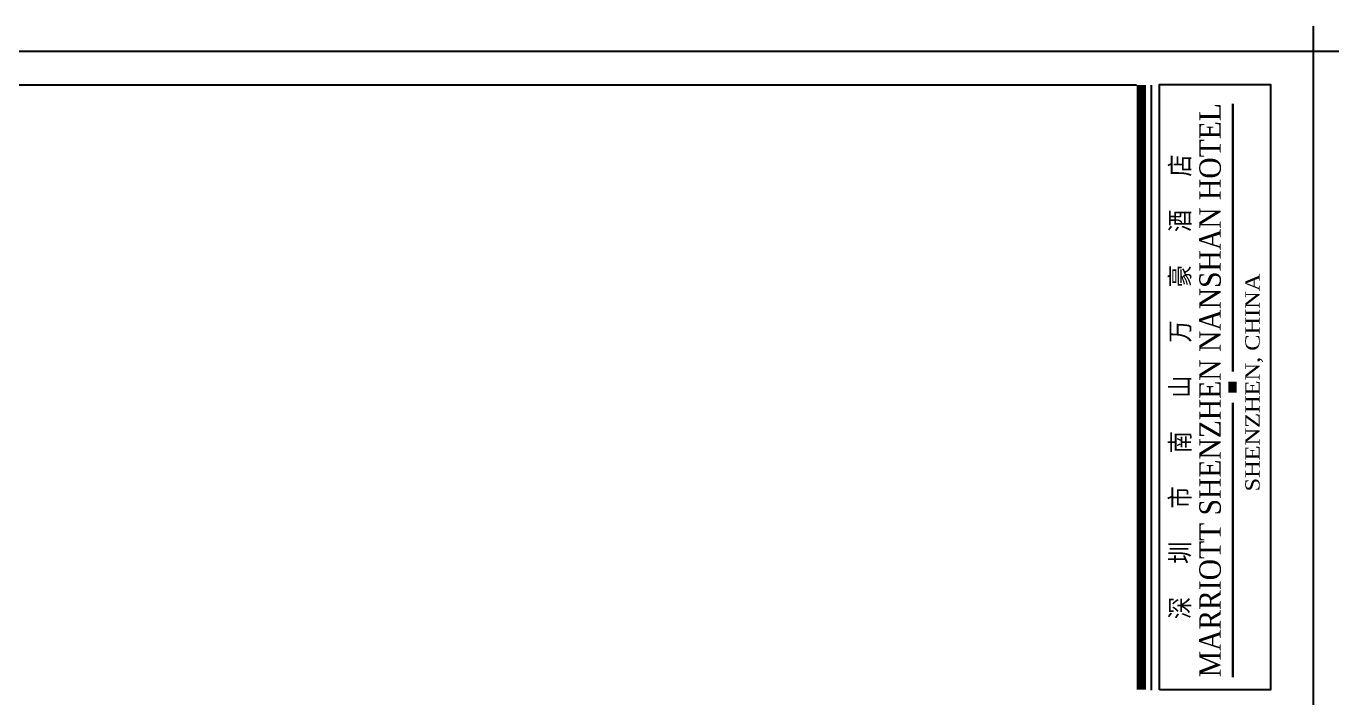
# Model space of a CAD drawing. Header units: millimetres. Extents: x 14385 to 129787, y 107826 to 186798.
# Drawn here: x 87145.8 to 87420.2, y 139129.1 to 139269.5 of the extents above; entities that cross this region are included whole.
import ezdxf
from ezdxf.enums import TextEntityAlignment as Align

# ---------------------------------------------------------------- set-up
doc = ezdxf.new("R2010")
doc.units = ezdxf.units.MM
doc.header["$LTSCALE"] = 1000
doc.layers.add('TK', color=1, linetype='Continuous')
doc.styles.add('SHT-TEXT3', font='times.ttf', dxfattribs={"width": 0.9, "height": 0.4375})
doc.styles.add('TIFF2', font='times.ttf', dxfattribs={"width": 1.12})
doc.styles.add('黑体', font='simhei.ttf', dxfattribs={"width": 0.8})

# ---------------------------------------------------------------- blocks, each defined once
blk = doc.blocks.new('FSAFDSAFSAD')
at = {"layer": 'TK', "linetype": 'Continuous'}
h = blk.add_hatch(color=6, dxfattribs=at)
h.paths.add_polyline_path([(-233.23, 1840.1), (-237.18, 1840.1), (-237.18, 1837.42), (-233.23, 1837.42)])
h.paths.add_polyline_path([(-233.23, 1834.74), (-233.23, 1837.42), (-237.18, 1837.42), (-237.18, 1834.74)])
at = {"layer": 'TK', "color": 2, "ltscale": 3}
blk.add_line((-283.12, 1658.03), (-283.12, 2016.3), dxfattribs=at)
at = {"layer": 'TK', "color": 255}
blk.add_lwpolyline([(-172.35, 2036.09), (-187.35, 2036.09), (-187.35, 2051.09)], dxfattribs=at)
blk.add_lwpolyline([(-187.35, 2036.09), (-1376.35, 2036.09), (-1376.35, 1195.09), (-187.35, 1195.09)], close=True, dxfattribs=at)
at = {"layer": 'TK', "color": 8, "ltscale": 3, "const_width": 5.66}
blk.add_lwpolyline([(-289.22, 1658.26), (-289.22, 2016.3)], dxfattribs=at)
at = {"layer": 'TK', "color": 150, "ltscale": 3}
blk.add_lwpolyline([(-278.49, 1658.23), (-278.49, 2016.6), (-212.8, 2016.6), (-212.8, 1658.23)], close=True, dxfattribs=at)
at = {"layer": 'TK', "color": 6, "linetype": 'Continuous', "const_width": 1.41}
for points in [[(-234.99, 2005.18), (-234.99, 1846.55)], [(-234.99, 1665.7), (-234.99, 1828.29)]]:
    blk.add_lwpolyline(points, dxfattribs=at)
at = {"layer": 'TK', "color": 6, "linetype": 'Continuous', "const_width": 1.06}
blk.add_lwpolyline([(-237.18, 1834.74), (-237.18, 1840.1), (-233.23, 1840.1), (-233.23, 1834.74)], close=True, dxfattribs=at)
at = {"layer": 'TK', "color": 6, "style": 'SHT-TEXT3', "width": 0.930863}
blk.add_text('MARRIOTT SHENZHEN NANSHAN HOTEL', height=12.735, rotation=90, dxfattribs=at).set_placement((-242.16, 1665.7), (-242.16, 2005.55), align=Align.FIT)
at = {"layer": 'TK', "color": 6, "linetype": 'Continuous', "style": '黑体', "width": 0.8}
blk.add_text('深   圳   市   南   山   万   豪   酒   店', height=11.32, rotation=90, dxfattribs=at).set_placement((-260.69, 1700.12), (-260.69, 1975.18), align=Align.FIT)
at = {"layer": 'TK', "color": 170, "style": 'TIFF2', "width": 1.15}
blk.add_text('SHENZHEN, CHINA', height=8.49, rotation=90, dxfattribs=at).set_placement((-219.18, 1775.69), (-219.18, 1904.63), align=Align.FIT)

msp = doc.modelspace()

# ---------------------------------------------------------------- linework, layer by layer
at = {"layer": 'TK'}
msp.add_lwpolyline([(87377.94, 139257.21), (87006.43, 139257.21), (87006.43, 138974.24), (87377.94, 138974.24)], dxfattribs=at)

# ---------------------------------------------------------------- block references
at = {"layer": 'TK', "xscale": 0.3532380151445977, "yscale": 0.3532380151445977, "zscale": 0.3532380151445977}
msp.add_blockref('FSAFDSAFSAD', (87481.1, 138544.98), dxfattribs=at)

doc.saveas('drawing.dxf')
